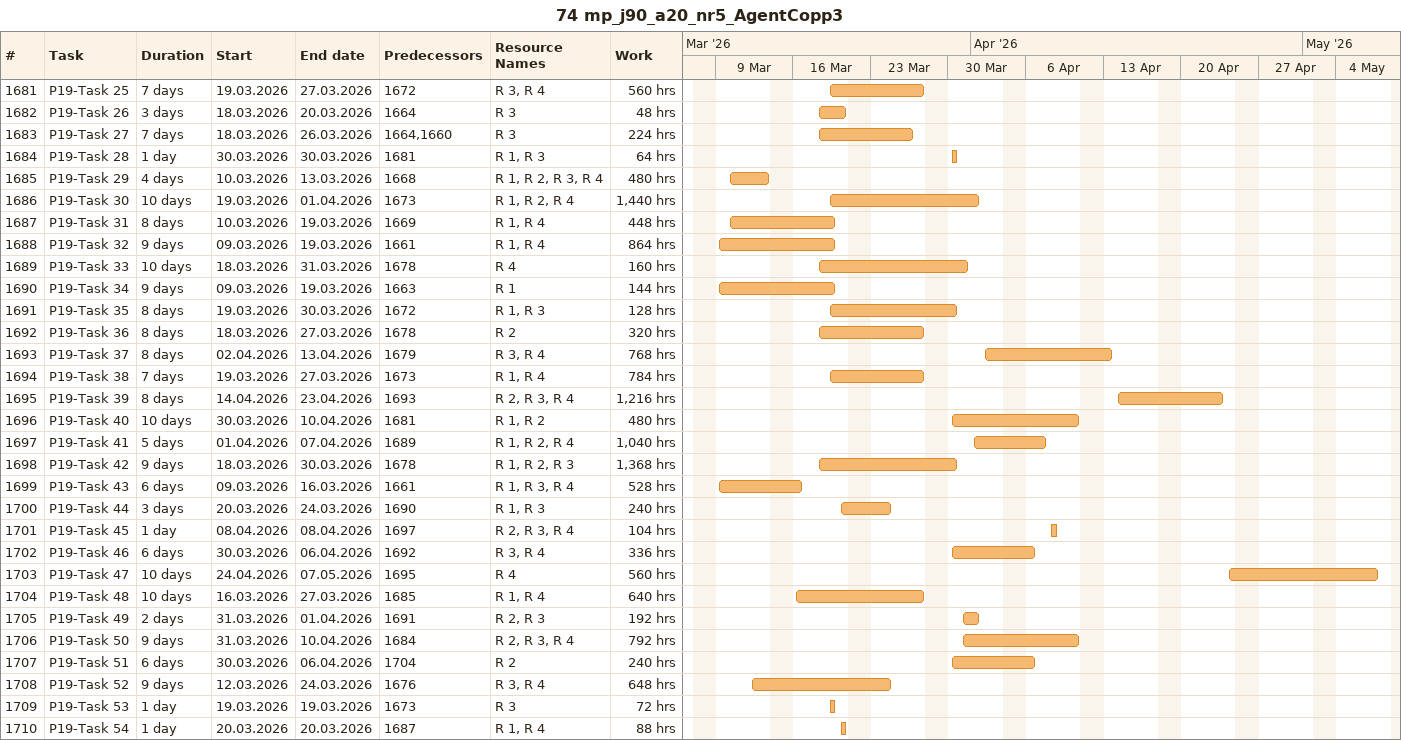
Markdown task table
74 mp_j90_a20_nr5_AgentCopp3

| ID | Task | Duration | Start | Finish | Predecessors | Resources | Work (h) |
|---|---|---|---|---|---|---|---|
| 1681 | P19-Task 25 | 7d | 2026-03-19 | 2026-03-27 | 1672 | R 3, R 4 | 560 |
| 1682 | P19-Task 26 | 3d | 2026-03-18 | 2026-03-20 | 1664 | R 3 | 48 |
| 1683 | P19-Task 27 | 7d | 2026-03-18 | 2026-03-26 | 1664, 1660 | R 3 | 224 |
| 1684 | P19-Task 28 | 1d | 2026-03-30 | 2026-03-30 | 1681 | R 1, R 3 | 64 |
| 1685 | P19-Task 29 | 4d | 2026-03-10 | 2026-03-13 | 1668 | R 1, R 2, R 3, R 4 | 480 |
| 1686 | P19-Task 30 | 10d | 2026-03-19 | 2026-04-01 | 1673 | R 1, R 2, R 4 | 1440 |
| 1687 | P19-Task 31 | 8d | 2026-03-10 | 2026-03-19 | 1669 | R 1, R 4 | 448 |
| 1688 | P19-Task 32 | 9d | 2026-03-09 | 2026-03-19 | 1661 | R 1, R 4 | 864 |
| 1689 | P19-Task 33 | 10d | 2026-03-18 | 2026-03-31 | 1678 | R 4 | 160 |
| 1690 | P19-Task 34 | 9d | 2026-03-09 | 2026-03-19 | 1663 | R 1 | 144 |
| 1691 | P19-Task 35 | 8d | 2026-03-19 | 2026-03-30 | 1672 | R 1, R 3 | 128 |
| 1692 | P19-Task 36 | 8d | 2026-03-18 | 2026-03-27 | 1678 | R 2 | 320 |
| 1693 | P19-Task 37 | 8d | 2026-04-02 | 2026-04-13 | 1679 | R 3, R 4 | 768 |
| 1694 | P19-Task 38 | 7d | 2026-03-19 | 2026-03-27 | 1673 | R 1, R 4 | 784 |
| 1695 | P19-Task 39 | 8d | 2026-04-14 | 2026-04-23 | 1693 | R 2, R 3, R 4 | 1216 |
| 1696 | P19-Task 40 | 10d | 2026-03-30 | 2026-04-10 | 1681 | R 1, R 2 | 480 |
| 1697 | P19-Task 41 | 5d | 2026-04-01 | 2026-04-07 | 1689 | R 1, R 2, R 4 | 1040 |
| 1698 | P19-Task 42 | 9d | 2026-03-18 | 2026-03-30 | 1678 | R 1, R 2, R 3 | 1368 |
| 1699 | P19-Task 43 | 6d | 2026-03-09 | 2026-03-16 | 1661 | R 1, R 3, R 4 | 528 |
| 1700 | P19-Task 44 | 3d | 2026-03-20 | 2026-03-24 | 1690 | R 1, R 3 | 240 |
| 1701 | P19-Task 45 | 1d | 2026-04-08 | 2026-04-08 | 1697 | R 2, R 3, R 4 | 104 |
| 1702 | P19-Task 46 | 6d | 2026-03-30 | 2026-04-06 | 1692 | R 3, R 4 | 336 |
| 1703 | P19-Task 47 | 10d | 2026-04-24 | 2026-05-07 | 1695 | R 4 | 560 |
| 1704 | P19-Task 48 | 10d | 2026-03-16 | 2026-03-27 | 1685 | R 1, R 4 | 640 |
| 1705 | P19-Task 49 | 2d | 2026-03-31 | 2026-04-01 | 1691 | R 2, R 3 | 192 |
| 1706 | P19-Task 50 | 9d | 2026-03-31 | 2026-04-10 | 1684 | R 2, R 3, R 4 | 792 |
| 1707 | P19-Task 51 | 6d | 2026-03-30 | 2026-04-06 | 1704 | R 2 | 240 |
| 1708 | P19-Task 52 | 9d | 2026-03-12 | 2026-03-24 | 1676 | R 3, R 4 | 648 |
| 1709 | P19-Task 53 | 1d | 2026-03-19 | 2026-03-19 | 1673 | R 3 | 72 |
| 1710 | P19-Task 54 | 1d | 2026-03-20 | 2026-03-20 | 1687 | R 1, R 4 | 88 |
